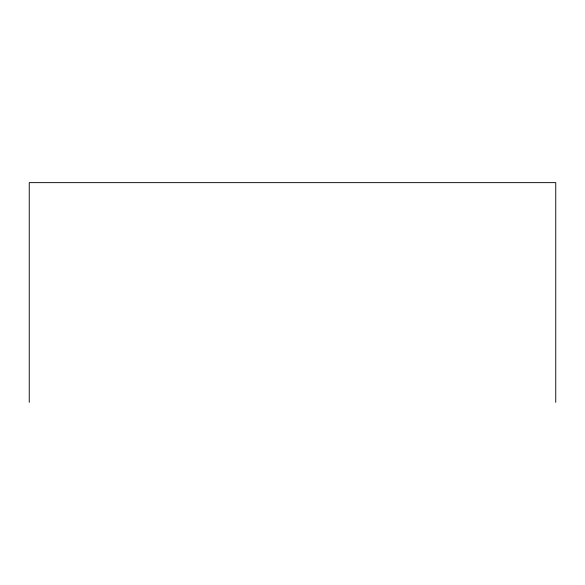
<?xml version="1.0" encoding="UTF-8"?>
<svg xmlns="http://www.w3.org/2000/svg" width="585" height="585" viewBox="0 0 585 585"><rect width="100%" height="100%" fill="white"/><g stroke="black" fill="none" stroke-linecap="round" stroke-linejoin="round"><path stroke-width="0.88" d="M555.75 402.363L555.75 182.637L29.25 182.637L29.25 402.363"/></g></svg>
